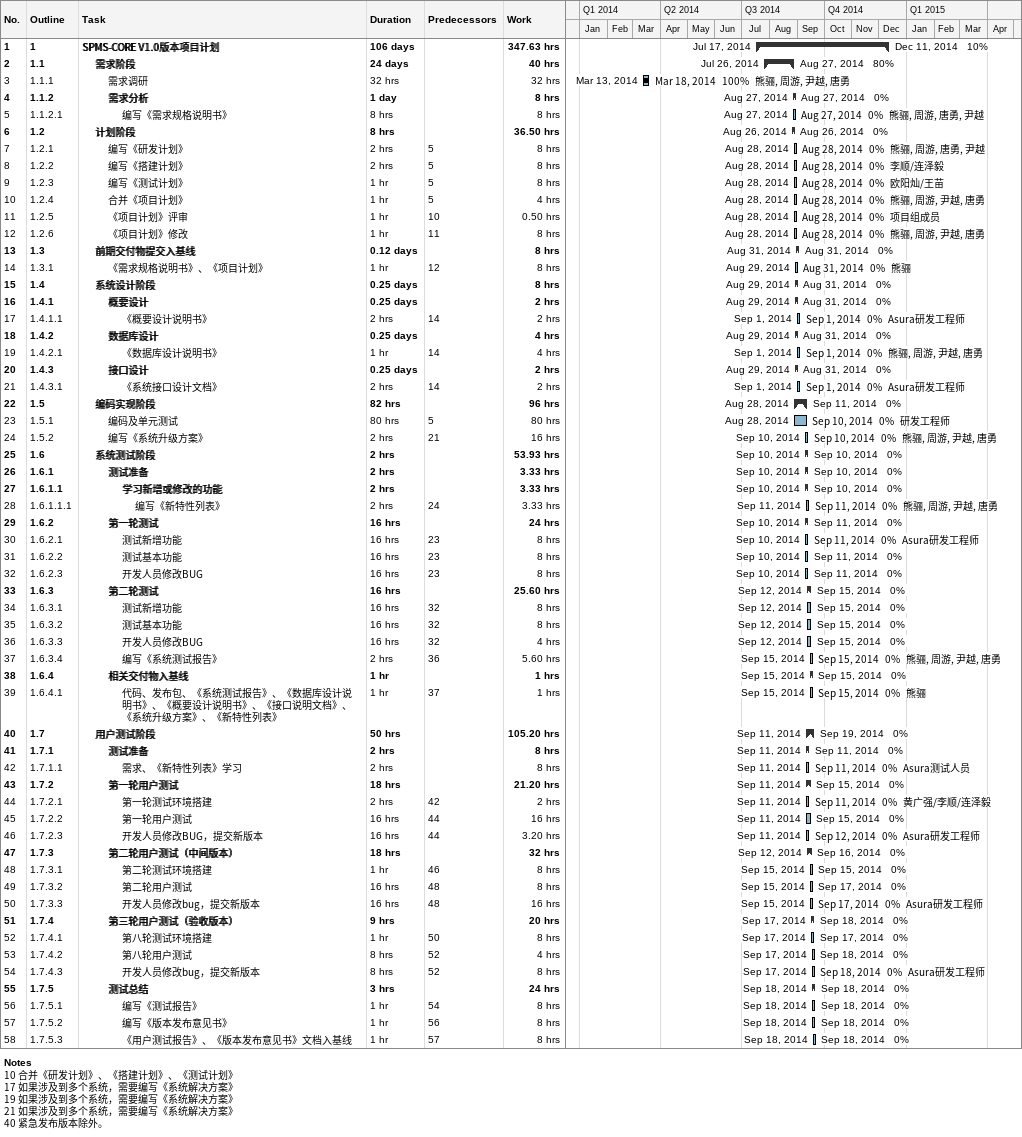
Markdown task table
| ID | WBS | Task | Duration | Start | Finish | Predecessors | Resources | % complete | Work (h) |
|---|---|---|---|---|---|---|---|---|---|
| 1 | 1 | **SPMS-CORE V1.0版本项目计划** | 106d | 2014-07-17 | 2014-12-11 |  |  | 10 | 347.63 |
| 2 | 1.1 | **需求阶段** | 24d | 2014-07-26 | 2014-08-27 |  |  | 80 | 40 |
| 3 | 1.1.1 | 需求调研 | 32h | 2014-03-13 | 2014-03-18 |  | 熊骊, 周游, 尹越, 唐勇 | 100 | 32 |
| 4 | 1.1.2 | **需求分析** | 1d | 2014-08-27 | 2014-08-27 |  |  | 0 | 8 |
| 5 | 1.1.2.1 | 编写《需求规格说明书》 | 8h | 2014-08-27 | 2014-08-27 |  | 熊骊, 周游, 唐勇, 尹越 | 0 | 8 |
| 6 | 1.2 | **计划阶段** | 8h | 2014-08-26 | 2014-08-26 |  |  | 0 | 36.50 |
| 7 | 1.2.1 | 编写《研发计划》 | 2h | 2014-08-28 | 2014-08-28 | 5 | 熊骊, 周游, 唐勇, 尹越 | 0 | 8 |
| 8 | 1.2.2 | 编写《搭建计划》 | 2h | 2014-08-28 | 2014-08-28 | 5 | 李顺/连泽毅 | 0 | 8 |
| 9 | 1.2.3 | 编写《测试计划》 | 1h | 2014-08-28 | 2014-08-28 | 5 | 欧阳灿/王苗 | 0 | 8 |
| 10 | 1.2.4 | 合并《项目计划》 | 1h | 2014-08-28 | 2014-08-28 | 5 | 熊骊, 周游, 尹越, 唐勇 | 0 | 4 |
| 11 | 1.2.5 | 《项目计划》评审 | 1h | 2014-08-28 | 2014-08-28 | 10 | 项目组成员 | 0 | 0.50 |
| 12 | 1.2.6 | 《项目计划》修改 | 1h | 2014-08-28 | 2014-08-28 | 11 | 熊骊, 周游, 尹越, 唐勇 | 0 | 8 |
| 13 | 1.3 | **前期交付物提交入基线** | 0.12d | 2014-08-31 | 2014-08-31 |  |  | 0 | 8 |
| 14 | 1.3.1 | 《需求规格说明书》、《项目计划》 | 1h | 2014-08-29 | 2014-08-31 | 12 | 熊骊 | 0 | 8 |
| 15 | 1.4 | **系统设计阶段** | 0.25d | 2014-08-29 | 2014-08-31 |  |  | 0 | 8 |
| 16 | 1.4.1 | **概要设计** | 0.25d | 2014-08-29 | 2014-08-31 |  |  | 0 | 2 |
| 17 | 1.4.1.1 | 《概要设计说明书》 | 2h | 2014-09-01 | 2014-09-01 | 14 | Asura研发工程师 | 0 | 2 |
| 18 | 1.4.2 | **数据库设计** | 0.25d | 2014-08-29 | 2014-08-31 |  |  | 0 | 4 |
| 19 | 1.4.2.1 | 《数据库设计说明书》 | 1h | 2014-09-01 | 2014-09-01 | 14 | 熊骊, 周游, 尹越, 唐勇 | 0 | 4 |
| 20 | 1.4.3 | **接口设计** | 0.25d | 2014-08-29 | 2014-08-31 |  |  | 0 | 2 |
| 21 | 1.4.3.1 | 《系统接口设计文档》 | 2h | 2014-09-01 | 2014-09-01 | 14 | Asura研发工程师 | 0 | 2 |
| 22 | 1.5 | **编码实现阶段** | 82h | 2014-08-28 | 2014-09-11 |  |  | 0 | 96 |
| 23 | 1.5.1 | 编码及单元测试 | 80h | 2014-08-28 | 2014-09-10 | 5 | 研发工程师 | 0 | 80 |
| 24 | 1.5.2 | 编写《系统升级方案》 | 2h | 2014-09-10 | 2014-09-10 | 21 | 熊骊, 周游, 尹越, 唐勇 | 0 | 16 |
| 25 | 1.6 | **系统测试阶段** | 2h | 2014-09-10 | 2014-09-10 |  |  | 0 | 53.93 |
| 26 | 1.6.1 | **测试准备** | 2h | 2014-09-10 | 2014-09-10 |  |  | 0 | 3.33 |
| 27 | 1.6.1.1 | **学习新增或修改的功能** | 2h | 2014-09-10 | 2014-09-10 |  |  | 0 | 3.33 |
| 28 | 1.6.1.1.1 | 编写《新特性列表》 | 2h | 2014-09-11 | 2014-09-11 | 24 | 熊骊, 周游, 尹越, 唐勇 | 0 | 3.33 |
| 29 | 1.6.2 | **第一轮测试** | 16h | 2014-09-10 | 2014-09-11 |  |  | 0 | 24 |
| 30 | 1.6.2.1 | 测试新增功能 | 16h | 2014-09-10 | 2014-09-11 | 23 | Asura研发工程师 | 0 | 8 |
| 31 | 1.6.2.2 | 测试基本功能 | 16h | 2014-09-10 | 2014-09-11 | 23 |  | 0 | 8 |
| 32 | 1.6.2.3 | 开发人员修改BUG | 16h | 2014-09-10 | 2014-09-11 | 23 |  | 0 | 8 |
| 33 | 1.6.3 | **第二轮测试** | 16h | 2014-09-12 | 2014-09-15 |  |  | 0 | 25.60 |
| 34 | 1.6.3.1 | 测试新增功能 | 16h | 2014-09-12 | 2014-09-15 | 32 |  | 0 | 8 |
| 35 | 1.6.3.2 | 测试基本功能 | 16h | 2014-09-12 | 2014-09-15 | 32 |  | 0 | 8 |
| 36 | 1.6.3.3 | 开发人员修改BUG | 16h | 2014-09-12 | 2014-09-15 | 32 |  | 0 | 4 |
| 37 | 1.6.3.4 | 编写《系统测试报告》 | 2h | 2014-09-15 | 2014-09-15 | 36 | 熊骊, 周游, 尹越, 唐勇 | 0 | 5.60 |
| 38 | 1.6.4 | **相关交付物入基线** | 1h | 2014-09-15 | 2014-09-15 |  |  | 0 | 1 |
| 39 | 1.6.4.1 | 代码、发布包、《系统测试报告》、《数据库设计说明书》、《概要设计说明书》、《接口说明文档》、《系统升级方案》、《新特性列表》 | 1h | 2014-09-15 | 2014-09-15 | 37 | 熊骊 | 0 | 1 |
| 40 | 1.7 | **用户测试阶段** | 50h | 2014-09-11 | 2014-09-19 |  |  | 0 | 105.20 |
| 41 | 1.7.1 | **测试准备** | 2h | 2014-09-11 | 2014-09-11 |  |  | 0 | 8 |
| 42 | 1.7.1.1 | 需求、《新特性列表》学习 | 2h | 2014-09-11 | 2014-09-11 |  | Asura测试人员 | 0 | 8 |
| 43 | 1.7.2 | **第一轮用户测试** | 18h | 2014-09-11 | 2014-09-15 |  |  | 0 | 21.20 |
| 44 | 1.7.2.1 | 第一轮测试环境搭建 | 2h | 2014-09-11 | 2014-09-11 | 42 | 黄广强/李顺/连泽毅 | 0 | 2 |
| 45 | 1.7.2.2 | 第一轮用户测试 | 16h | 2014-09-11 | 2014-09-15 | 44 |  | 0 | 16 |
| 46 | 1.7.2.3 | 开发人员修改BUG，提交新版本 | 16h | 2014-09-11 | 2014-09-12 | 44 | Asura研发工程师 | 0 | 3.20 |
| 47 | 1.7.3 | **第二轮用户测试（中间版本）** | 18h | 2014-09-12 | 2014-09-16 |  |  | 0 | 32 |
| 48 | 1.7.3.1 | 第二轮测试环境搭建 | 1h | 2014-09-15 | 2014-09-15 | 46 |  | 0 | 8 |
| 49 | 1.7.3.2 | 第二轮用户测试 | 16h | 2014-09-15 | 2014-09-17 | 48 |  | 0 | 8 |
| 50 | 1.7.3.3 | 开发人员修改bug，提交新版本 | 16h | 2014-09-15 | 2014-09-17 | 48 | Asura研发工程师 | 0 | 16 |
| 51 | 1.7.4 | **第三轮用户测试（验收版本）** | 9h | 2014-09-17 | 2014-09-18 |  |  | 0 | 20 |
| 52 | 1.7.4.1 | 第八轮测试环境搭建 | 1h | 2014-09-17 | 2014-09-17 | 50 |  | 0 | 8 |
| 53 | 1.7.4.2 | 第八轮用户测试 | 8h | 2014-09-17 | 2014-09-18 | 52 |  | 0 | 4 |
| 54 | 1.7.4.3 | 开发人员修改bug，提交新版本 | 8h | 2014-09-17 | 2014-09-18 | 52 | Asura研发工程师 | 0 | 8 |
| 55 | 1.7.5 | **测试总结** | 3h | 2014-09-18 | 2014-09-18 |  |  | 0 | 24 |
| 56 | 1.7.5.1 | 编写《测试报告》 | 1h | 2014-09-18 | 2014-09-18 | 54 |  | 0 | 8 |
| 57 | 1.7.5.2 | 编写《版本发布意见书》 | 1h | 2014-09-18 | 2014-09-18 | 56 |  | 0 | 8 |
| 58 | 1.7.5.3 | 《用户测试报告》、《版本发布意见书》文档入基线 | 1h | 2014-09-18 | 2014-09-18 | 57 |  | 0 | 8 |

Notes
- 10: 合并《研发计划》、《搭建计划》、《测试计划》
- 17: 如果涉及到多个系统，需要编写《系统解决方案》
- 19: 如果涉及到多个系统，需要编写《系统解决方案》
- 21: 如果涉及到多个系统，需要编写《系统解决方案》
- 40: 紧急发布版本除外。
